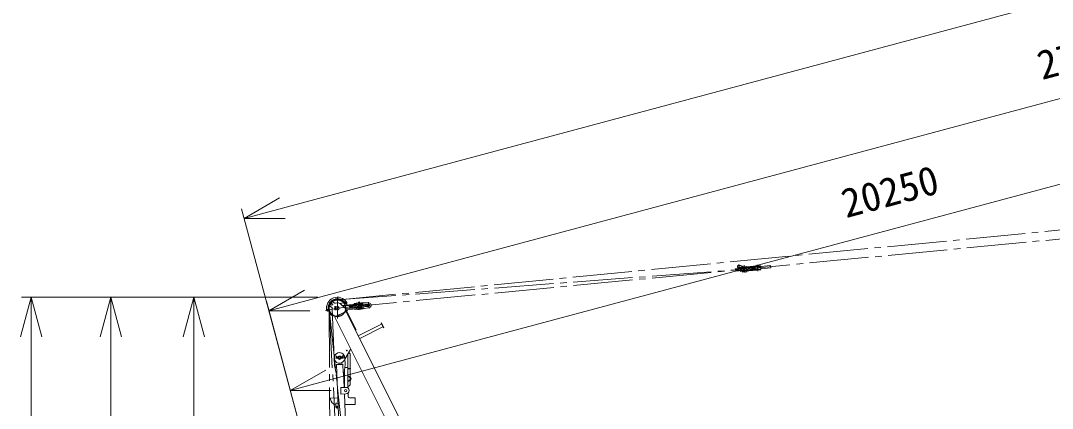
# Model space of a CAD drawing. Units: millimetres, scale not verified. Extents: x -27006 to 26751, y -37046 to 42575.
# Drawn here: x -25976 to -10314, y 12969 to 18849 of the extents above; entities that cross this region are included whole.
import ezdxf
from ezdxf.enums import TextEntityAlignment as Align

# ---------------------------------------------------------------- set-up
doc = ezdxf.new("R2010")
doc.units = ezdxf.units.MM
doc.header["$LTSCALE"] = 100
doc.header["$PDMODE"] = 32
doc.header["$PDSIZE"] = 50
doc.linetypes.add('CHAIN2', pattern=[12, 9, -1, 1, -1])
for name, color, linetype, lineweight in [('0-2_05 寸法', 7, 'Continuous', 18), ('0-3_10 当社外形線', 3, 'Continuous', 18), ('0-4_12 当社中心線', 3, 'CHAIN2', 18)]:
    doc.layers.add(name, color=color, linetype=linetype, lineweight=lineweight)
doc.styles.add('ＭＳ ゴシック', font='')
doc.styles.get('ＭＳ ゴシック').set_extended_font_data('MS Gothic')

msp = doc.modelspace()

# ---------------------------------------------------------------- linework, layer by layer
at = {"layer": '0-2_05 寸法'}
for p, q in [((9593, 24471.1), (-22002.4, 16005.1)), ((3371.1, 21302.7), (-21627.1, 14604.5)), ((-21302.7, 13394), (-2901.8, 18324.5)), ((-20794.2, 9178), (-22620.8, 15994.7)), ((-22581.9, 15849.8), (-22002.4, 16005.1)), ((-21466.6, 14655.2), (-25964.7, 14655.2)), ((-25814.7, 14655.2), (-25814.7, 14055.2)), ((-21466.6, 14655.2), (-24757.2, 14655.2)), ((-24607.2, 14655.2), (-24607.2, 14055.2)), ((-21466.6, 14655.2), (-23497.6, 14655.2)), ((-23347.6, 14655.2), (-23347.6, 14055.2)), ((-20794.2, 9178), (-22245.5, 14594.1)), ((-22206.6, 14449.2), (-21627.1, 14604.5)), ((-25814.7, -26966.8), (-25814.7, 14055.2)), ((-24607.2, 14055.2), (-24607.2, -26766.8)), ((-23347.6, 8538.2), (-23347.6, 14055.2)), ((-20794.2, 9178), (-21921.1, 13383.6)), ((-21882.3, 13238.7), (-21302.7, 13394))]:
    msp.add_line(p, q, dxfattribs=at)
for points in [[(-21960.8, 15849.8), (-22581.9, 15849.8), (-22044, 16160.4)], [(-21585.5, 14449.2), (-22206.6, 14449.2), (-21668.7, 14759.8)], [(-25975.5, 14055.2), (-25814.7, 14655.2), (-25653.9, 14055.2)], [(-24768, 14055.2), (-24607.2, 14655.2), (-24446.5, 14055.2)], [(-23508.4, 14055.2), (-23347.6, 14655.2), (-23186.8, 14055.2)], [(-21261.1, 13238.7), (-21882.3, 13238.7), (-21344.3, 13549.3)]]:
    msp.add_lwpolyline(points, dxfattribs=at)
at = {"layer": '0-3_10 当社外形線'}
for p, q in [((-15128.7, 15083.7), (-14852, 15110.2)), ((-15128.7, 15083.7), (-15128.1, 15077.7)), ((-15128.1, 15077.7), (-14851.4, 15104.2)), ((-15113, 15074.5), (-15128.1, 15077.7)), ((-15125.9, 15054.3), (-14849.2, 15080.8)), ((-15111.7, 15060.3), (-15125.9, 15054.3)), ((-15125.9, 15054.3), (-15125.3, 15048.3)), ((-15125.3, 15048.3), (-14848.6, 15074.8)), ((-15068, 15094.8), (-14848, 15115.8)), ((-15051.3, 15104.4), (-14747.7, 15133.4)), ((-15051.3, 15104.4), (-15050.6, 15096.4)), ((-15046.2, 15050.6), (-14843.6, 15070)), ((-15045.4, 15042.7), (-15046.2, 15050.6)), ((-15045.4, 15042.7), (-14741.8, 15071.7)), ((-15037.9, 15105.7), (-15038.1, 15107.7)), ((-15035.1, 15092.6), (-15035.6, 15097.9)), ((-15035.4, 15110.9), (-15016, 15112.8)), ((-15032.3, 15115.3), (-14957.6, 15122.4)), ((-15031.4, 15106.3), (-15032.3, 15115.3)), ((-15031.3, 15052.1), (-15031.8, 15057.3)), ((-15018.1, 15045.3), (-15017.1, 15035.3)), ((-14952.4, 15041.5), (-15017.1, 15035.3)), ((-14956.8, 15113.4), (-14957.6, 15122.4)), ((-14953.3, 15051.5), (-14952.4, 15041.5)), ((-14945.5, 15101.2), (-14946, 15106.4)), ((-14941.7, 15060.6), (-14942.2, 15065.9)), ((-14865.6, 15098.2), (-14851.4, 15104.2)), ((-14864.3, 15084), (-14849.2, 15080.8)), ((-14852, 15110.2), (-14851.4, 15104.2)), ((-14849.2, 15080.8), (-14848.6, 15074.8)), ((-14842.9, 15062.1), (-14848.8, 15123.8)), ((-14848.5, 15120.8), (-14845.8, 15124.1)), ((-14848.5, 15120.8), (-14835.5, 15122)), ((-14843.1, 15065), (-14830.2, 15066.3)), ((-14843.1, 15065), (-14839.9, 15062.3)), ((-14838.8, 15124.7), (-14835.5, 15122)), ((-14829.9, 15063.3), (-14835.8, 15125)), ((-14835.1, 15117.1), (-14747, 15125.5)), ((-14832.9, 15063), (-14830.2, 15066.3)), ((-14830.7, 15071.3), (-14742.6, 15079.7)), ((-14825, 15079.8), (-14827.8, 15109.7)), ((-14825, 15079.8), (-14748.3, 15087.2)), ((-14821, 15112.4), (-14821.6, 15118.3)), ((-14821, 15112.4), (-14751.4, 15119)), ((-14817.8, 15078.5), (-14748.1, 15085.2)), ((-14817.2, 15072.5), (-14817.8, 15078.5)), ((-14751.4, 15119), (-14751.9, 15125)), ((-14747.6, 15079.2), (-14748.1, 15085.2)), ((-14747.7, 15133.4), (-14747, 15125.5)), ((-14741.8, 15071.7), (-14742.6, 15079.7)), ((-14592, 15133.3), (-14737.3, 15119.4)), ((-14588.9, 15101.4), (-14734.3, 15087.5)), ((-14592, 15133.3), (-14588.9, 15101.4)), ((-21229, 14579.4), (-21205.8, 14563.5)), ((-21134.7, 14561.6), (-21076.7, 14567.2)), ((-21076.7, 14567.2), (-21021.7, 14549.3)), ((-20869.8, 14552.3), (-20871.1, 14565.2)), ((-20869.8, 14552.3), (-20871.1, 14565.2)), ((-20811.1, 14568), (-20869.8, 14562.3)), ((-20848.6, 14577.4), (-20847.5, 14565.1)), ((-20847.4, 14565.1), (-20847.4, 14564.5)), ((-20846.9, 14565.1), (-20846.8, 14564.5)), ((-20842.8, 14568.8), (-20842.5, 14566.1)), ((-20839.8, 14580.4), (-20840.9, 14579.9)), ((-20840.8, 14578.7), (-20838, 14573.4)), ((-20838.9, 14578.6), (-20839.9, 14578.1)), ((-20838.2, 14573.6), (-20837.5, 14566)), ((-20838.1, 14566), (-20838.1, 14565.4)), ((-20837, 14575.1), (-20838, 14574.5)), ((-20837.5, 14580.3), (-20834.9, 14575.3)), ((-20837.5, 14566), (-20837.5, 14565.4)), ((-20836, 14573.3), (-20837.1, 14572.7)), ((-20833.4, 14582), (-20836.2, 14581.5)), ((-20833.1, 14575.7), (-20836.2, 14581.5)), ((-20831.1, 14577.8), (-20833.4, 14582)), ((-20831.1, 14577.8), (-20833.1, 14575.7)), ((-20811.1, 14568), (-20810, 14567.1)), ((-20782.6, 14570.2), (-20810.5, 14567.5)), ((-20809.1, 14558.1), (-20810, 14567.1)), ((-20688.3, 14568.9), (-20782.6, 14570.2)), ((-21274.1, 14513.4), (-21250.9, 14497.5)), ((-21215.3, 13730.8), (-21246.5, 14484.9)), ((-21208.6, 14463.2), (-21195.6, 14463.2)), ((-21039, 14439.8), (-21204.4, 14357.1)), ((-21033.7, 14435.7), (-21204.3, 14350.4)), ((-21195.6, 14463.2), (-21195.6, 14513.2)), ((-21050.3, 14490.5), (-21112.7, 14547.3)), ((-21094.5, 14530.8), (-20781.7, 14560.7)), ((-21082.6, 14519.9), (-20820.9, 14544.9)), ((-21050.3, 14490.5), (-20884.8, 14159.5)), ((-21047.7, 14563.1), (-21045.6, 14564.5)), ((-21046, 14560.4), (-21043.9, 14561.7)), ((-21043.3, 14476.4), (-20816.4, 14498.1)), ((-21039, 14439.8), (-21036.3, 14434.4)), ((-21037.5, 14464.9), (-20775, 14490)), ((-21033.7, 14435.7), (-18171.6, 8711.4)), ((-21028.6, 14447), (-21012.8, 14455.7)), ((-21020.7, 14537.9), (-21021.7, 14549.3)), ((-21013.9, 14467.2), (-21012.8, 14455.7)), ((-20979.2, 14482.6), (-20983.7, 14529.3)), ((-20978, 14522.8), (-20977.1, 14523.9)), ((-20978, 14522.8), (-20977.9, 14521.4)), ((-20977.1, 14523.9), (-20820.3, 14538.9)), ((-20976.9, 14519.4), (-20819.9, 14534.5)), ((-20962.2, 14515.1), (-20975.7, 14518.8)), ((-20975, 14491.4), (-20974.9, 14490)), ((-20973.8, 14489.1), (-20974.9, 14490)), ((-20974.4, 14493.6), (-20817.4, 14508.6)), ((-20973.8, 14489.1), (-20817, 14504.1)), ((-20973.4, 14494.4), (-20960.9, 14500.6)), ((-20911.6, 14552.8), (-20907.1, 14558.3)), ((-20911.2, 14548.3), (-20911.6, 14552.8)), ((-20883.7, 14560.5), (-20907.1, 14558.3)), ((-20904, 14473.2), (-20904.4, 14477.7)), ((-20904, 14473.2), (-20898.5, 14468.7)), ((-20899.7, 14533.9), (-20840, 14539.6)), ((-20899.5, 14531.4), (-20899.7, 14533.9)), ((-20898.5, 14468.7), (-20858.5, 14472.5)), ((-20895.9, 14494), (-20896.1, 14496.5)), ((-20895.9, 14494), (-20836.2, 14499.8)), ((-20884.9, 14536.8), (-20884.8, 14535.3)), ((-20884, 14537.9), (-20820.8, 14543.9)), ((-20881, 14495.5), (-20880.8, 14494)), ((-20874, 14538.8), (-20880.3, 14538.2)), ((-20879.7, 14493.1), (-20816.5, 14499.1)), ((-20869.7, 14494), (-20876, 14493.4)), ((-20874.1, 14539.3), (-20820.8, 14544.4)), ((-20874.1, 14539.3), (-20874, 14538.8)), ((-20869.8, 14562.3), (-20870.7, 14561.2)), ((-20870.7, 14561.7), (-20870.2, 14561.8)), ((-20869.7, 14493.5), (-20816.4, 14498.6)), ((-20869.7, 14494), (-20869.7, 14493.5)), ((-20866.5, 14475.3), (-20867.1, 14481.2)), ((-20801.8, 14481.4), (-20866.5, 14475.3)), ((-20858.7, 14475), (-20858.2, 14469.4)), ((-20855.6, 14468.3), (-20841, 14469.7)), ((-20853.3, 14469.9), (-20853.9, 14475.5)), ((-20843.6, 14470.8), (-20844.1, 14476.4)), ((-20840, 14539.6), (-20820.5, 14541.4)), ((-20839.2, 14476.9), (-20838.7, 14471.3)), ((-20839, 14474.4), (-20828.6, 14475.4)), ((-20836.2, 14499.8), (-20816.7, 14501.6)), ((-20828.9, 14477.8), (-20828.3, 14472.3)), ((-20811.1, 14472.5), (-20825.8, 14471.1)), ((-20824.2, 14544.6), (-20825.3, 14556.5)), ((-20823.5, 14472.8), (-20824, 14478.3)), ((-20821.5, 14551.4), (-20808.5, 14552.6)), ((-20818.6, 14485.9), (-20819.7, 14497.8)), ((-20815.8, 14491.7), (-20802.8, 14492.9)), ((-20813.7, 14473.7), (-20814.2, 14479.3)), ((-20809.3, 14479.7), (-20808.8, 14474.2)), ((-20809.1, 14558.1), (-20807.9, 14546.2)), ((-20809.1, 14477.2), (-20774.1, 14480.6)), ((-20807.9, 14546.2), (-20780.6, 14548.8)), ((-20807.9, 14545.7), (-20806.5, 14545.8)), ((-20807.8, 14545.2), (-20796.4, 14546.3)), ((-20807.6, 14542.7), (-20780.3, 14545.3)), ((-20807.4, 14540.2), (-20702.4, 14550.2)), ((-20807.2, 14479.9), (-20807.3, 14480.9)), ((-20806.9, 14535.7), (-20701.8, 14545.8)), ((-20806.5, 14545.8), (-20806.4, 14545.3)), ((-20806.4, 14545.3), (-20800.1, 14545.9)), ((-20804.6, 14546.5), (-20805.7, 14558.4)), ((-20804.5, 14509.8), (-20699.3, 14519.9)), ((-20804, 14505.3), (-20699, 14515.4)), ((-20803.8, 14502.9), (-20776.5, 14505.5)), ((-20803.5, 14499.4), (-20776.1, 14502)), ((-20803.5, 14500.4), (-20792.1, 14501.5)), ((-20803.5, 14499.9), (-20802.1, 14500)), ((-20801.8, 14481.4), (-20802.4, 14487.4)), ((-20802.2, 14500.5), (-20795.9, 14501.1)), ((-20802.2, 14500.5), (-20802.1, 14500)), ((-20799, 14487.7), (-20800.1, 14499.7)), ((-20795.3, 14545.3), (-20795.2, 14543.9)), ((-20792.8, 14543.6), (-20792.8, 14543.6)), ((-20791.4, 14504), (-20791.2, 14502.5)), ((-20780.6, 14548.8), (-20781.7, 14560.7)), ((-20780, 14542.8), (-20780.3, 14545.3)), ((-20776.5, 14505.5), (-20776.7, 14508)), ((-20775, 14490), (-20776.1, 14502)), ((-20681.7, 14499.7), (-20774.1, 14480.6)), ((-20715.3, 14538.7), (-20702.8, 14544.9)), ((-20700.5, 14520.5), (-20713.9, 14524.2)), ((-20701.3, 14549.3), (-20702.4, 14550.2)), ((-20701.3, 14549.3), (-20701.2, 14547.9)), ((-20699, 14515.4), (-20698.1, 14516.5)), ((-20698.3, 14517.9), (-20698.1, 14516.5)), ((-21204.4, 14357.1), (-21201.7, 14351.7)), ((-21204.3, 14350.4), (-18978.1, 9898)), ((-20495.8, 14264.6), (-20503.8, 14260.6)), ((-20503.8, 14260.6), (-20468, 14189)), ((-20495.8, 14264.6), (-20460, 14193.1)), ((-20884.8, 14159.5), (-20893.5, 14155.2)), ((-20496.8, 14246.6), (-20850.7, 14069.6)), ((-20475.1, 14203.1), (-20828.9, 14026.2)), ((-20460, 14193.1), (-20468, 14189)), ((-21009.7, 13287.7), (-21009.7, 13791.2)), ((-21008.7, 13454.7), (-21008.7, 13792.9)), ((-20994.3, 13817.7), (-20993.7, 13817.7)), ((-20973.7, 13797.7), (-20993.7, 13817.7)), ((-20973.7, 13574.2), (-20973.7, 13797.7)), ((-20969.8, 13859.9), (-20961.2, 13864.2)), ((-21215.3, 13730.8), (-21210.7, 13620.9)), ((-21186.5, 13762.7), (-21190.3, 13758.1)), ((-21177.4, 13747.2), (-21190.3, 13758.1)), ((-21078.8, 13737.1), (-21190.3, 13737.1)), ((-21173.5, 13751.8), (-21186.5, 13762.7)), ((-21173.8, 13502.3), (-21180.5, 13636.3)), ((-21179.2, 13632.2), (-21179.3, 13636.4)), ((-21083.2, 13636.2), (-21083.4, 13640.3)), ((-21050.9, 13627.5), (-21065.9, 13506.8)), ((-21055.4, 13737.4), (-21050.9, 13627.5)), ((-21210.7, 13620.9), (-21185.8, 13501.8)), ((-21185.8, 13501.8), (-21173.8, 13502.3)), ((-21176.6, 13502.2), (-21002.6, 9305.2)), ((-21065.9, 13506.8), (-21077.9, 13506.3)), ((-21065.9, 13286.6), (-21075.1, 13506.4)), ((-21059.7, 13287.7), (-21059.7, 13556.4)), ((-21055.8, 13587.7), (-21009.7, 13587.7)), ((-20970.5, 13569.7), (-21008.7, 13569.7)), ((-20995.5, 13454.7), (-21009.7, 13454.7)), ((-20995.5, 13444.7), (-21009.7, 13444.7)), ((-20995.5, 13392.7), (-21009.7, 13392.7)), ((-20995.5, 13382.7), (-21009.7, 13382.7)), ((-21008.7, 13392.7), (-21008.7, 13444.7)), ((-21008.7, 13303.7), (-21008.7, 13382.7)), ((-20973.7, 13323.7), (-20993.7, 13303.7)), ((-20973.7, 13404.5), (-20973.7, 13432.8)), ((-20973.7, 13323.7), (-20973.7, 13390)), ((-21116.7, 13284.5), (-21041.8, 13287.6)), ((-21065.7, 13286.6), (-21064.7, 13287.7)), ((-21004.7, 13287.7), (-21064.7, 13287.7)), ((-20895.4, 9170.1), (-21061.8, 13186.5)), ((-20993.7, 13303.7), (-21009.7, 13303.7)), ((-21004.7, 13273.4), (-21004.7, 13287.7)), ((-21004.7, 13147.7), (-21004.7, 13201.9)), ((-21269.7, 13123), (-21161, 13127.5)), ((-21269.7, 13107.7), (-21269.7, 13123)), ((-21189.7, 13047.7), (-21157.7, 13047.7)), ((-21055.2, 13027.7), (-20899.7, 13027.7)), ((-20899.7, 13127.7), (-20984.7, 13127.7)), ((-20899.7, 13027.7), (-20899.7, 13127.7))]:
    msp.add_line(p, q, dxfattribs=at)
for points in [[(-15016, 15112.8), (-15017.1, 15124.8), (-15060.8, 15142.8)], [(-14827.8, 15109.7), (-14751.2, 15117), (-14748.5, 15120.3), (-14737.5, 15121.4), (-14734.1, 15085.5)], [(-14748.3, 15087.2), (-14745, 15084.5), (-14734.1, 15085.5)], [(-20882.8, 14551), (-20884, 14564), (-20871.1, 14565.2)], [(-20882.8, 14551), (-20884, 14564), (-20871.1, 14565.2)], [(-21208.6, 14463.2), (-21208.6, 14513.2), (-21195.6, 14513.2)], [(-20807.2, 14479.9), (-20860.9, 14474.8), (-20861, 14475.8)], [(-20822, 14556.9), (-20820.9, 14544.9), (-20816.4, 14498.1), (-20815.2, 14486.2)], [(-20807.9, 14546.2), (-20803.5, 14499.4), (-20802.3, 14487.4)], [(-21066.2, 13694), (-21054.4, 13714.1), (-20969.8, 13859.9)], [(-21078.8, 13731.1), (-21190.3, 13731.1), (-21190.3, 13737.1)], [(-21180.5, 13636.3), (-21082.3, 13640.4), (-21077.9, 13506.3)], [(-20970.5, 13569.7), (-20970.5, 13574.2), (-21008.7, 13574.2)], [(-20973.7, 13447.3), (-20973.7, 13569.7), (-20973.7, 13574.2)], [(-21116.7, 13284.5), (-21112.6, 13184.6), (-21037.6, 13187.7)], [(-21189.7, 12992.7), (-21189.7, 13027.7), (-21189.7, 13047.7)]]:
    msp.add_lwpolyline(points, dxfattribs=at)
for points in [[(-21037.6, 14579.9), (-21027, 14577.3), (-21023.9, 14566.8), (-21031.4, 14558.9), (-21042.1, 14561.4), (-21045.2, 14571.9)], [(-21321.6, 14467.7), (-21310.9, 14465.1), (-21307.8, 14454.6), (-21315.3, 14446.6), (-21326, 14449.2), (-21329.1, 14459.7)]]:
    msp.add_lwpolyline(points, close=True, dxfattribs=at)
for centre, radius in [((-15070.4, 15119.7), 14), ((-21034.5, 14569.4), 10.8), ((-21034.5, 14569.4), 9.5), ((-21034.5, 14569.4), 6), ((-21034.5, 14569.4), 5.05), ((-21318.4, 14457.2), 10.8), ((-21318.4, 14457.2), 9.5), ((-21318.4, 14457.2), 6), ((-21318.4, 14457.2), 5.05), ((-21251.6, 14546.4), 14), ((-21166.6, 14488.2), 28), ((-20963.5, 14507.7), 7), ((-20712.7, 14531.7), 7), ((-20688.8, 14533.9), 15.5), ((-21023.5, 13845.9), 4.5), ((-21135.3, 13734.1), 23), ((-21135.3, 13734.1), 23), ((-21039.7, 13237.7), 18), ((-21039.7, 13237.7), 17.5), ((-21169.7, 12992.7), 9)]:
    msp.add_circle(centre, radius, dxfattribs=at)
for centre, radius, start, end in [((-15114.6, 15067.2), 7.5, 292.7693, 78.15999), ((-15070.4, 15119.7), 25, 67.60613, 275.46464), ((-15035.1, 15108), 3, 95.46464, 185.46464), ((-14862.7, 15091.3), 7.5, 112.7693, 258.15999), ((-21166.6, 14488.2), 167, 31.56505, 191.56505), ((-21166.6, 14488.2), 143, 31.56505, 191.56505), ((-21251.6, 14546.4), 40, 55.61966, 235.61966), ((-21166.6, 14488.2), 139, 29.71815, 137.30496), ((-21166.6, 14488.2), 80, 47.6381, 111.87067), ((-21034.5, 14569.4), 12, 211.56505, 31.56505), ((-20843.2, 14574), 6.36, 67.90408, 147.88239), ((-20844.7, 14562.5), 6.5, 72.84295, 118.08634), ((-20845.6, 14571.8), 6.5, 252.84295, 298.08634), ((-20839.7, 14563), 6.5, 72.84295, 118.08634), ((-20840.6, 14572.3), 6.5, 252.84295, 298.08634), ((-20839.7, 14579.4), 1.27, 155.46786, 260.46143), ((-20830, 14581.1), 11.1, 189.69831, 225.85291), ((-20835.6, 14578.1), 4.33, 180.16887, 235.76041), ((-20840, 14579.2), 1.27, 335.46786, 80.46143), ((-20838.2, 14586.2), 6, 254.59291, 273.03125), ((-20841.3, 14575.1), 4.33, 0.16887, 55.76041), ((-20836.9, 14574), 1.27, 155.46786, 260.46143), ((-20837.9, 14581), 0.8, 273.03125, 323.88402), ((-20834.6, 14578.6), 3.3, 117.96464, 143.88402), ((-20837.2, 14573.8), 1.27, 335.46786, 80.46143), ((-20830.3, 14571.4), 6, 142.89803, 161.33638), ((-20834.5, 14574.5), 0.8, 92.04526, 142.89803), ((-20834.6, 14578.6), 3.3, 272.04526, 297.96464), ((-20832.7, 14579.6), 1, 327.96464, 87.96464), ((-20688.8, 14533.9), 35, 281.67488, 89.25441), ((-21318.4, 14457.2), 12, 191.56505, 11.56505), ((-21166.6, 14488.2), 139, 153.93435, 237.23563), ((-21256.6, 14489.2), 10, 359.36864, 55.61966), ((-21166.6, 14488.2), 80, 179.36864, 182.37306), ((-21200.1, 14571.8), 10, 235.61966, 291.87067), ((-20974.9, 14521.7), 3, 185.46464, 254.59161), ((-20972, 14491.7), 3, 116.33768, 185.46464), ((-20964.3, 14507.6), 7.8, 296.33768, 74.59161), ((-20883.9, 14536.9), 1, 95.46464, 185.46464), ((-20879.8, 14494.1), 1, 185.46464, 275.46464), ((-20855.9, 14471.1), 2.83, 215.46464, 335.46464), ((-20849.2, 14478.1), 9.21, 243.26041, 307.66887), ((-20841.2, 14472.5), 2.83, 215.46464, 335.46464), ((-20826, 14473.9), 2.83, 215.46464, 335.46464), ((-20819.3, 14481), 9.21, 243.26041, 307.66887), ((-20811.4, 14475.3), 2.83, 215.46464, 335.46464), ((-20796.3, 14545.3), 1, 5.46464, 95.46464), ((-20792.2, 14502.5), 1, 275.46464, 5.46464), ((-20711.9, 14531.7), 7.8, 116.33768, 254.59161), ((-20704.1, 14547.6), 3, 296.33768, 5.46464), ((-20701.3, 14517.6), 3, 5.46464, 74.59161), ((-21135.3, 13734.1), 80, 2.37306, 182.37306), ((-21135.3, 13734.1), 80, 182.37306, 329.86381), ((-21166, 13760.8), 17.7, 230, 319.03169), ((-21166, 13760.8), 11.7, 230, 319.03169), ((-21135.3, 13734.1), 29, 29.9665, 139.03169), ((-21135.3, 13734.1), 23, 29.9665, 139.03169), ((-21104.2, 13752.1), 13, 209.9665, 354.448), ((-21104.2, 13752.1), 6.96, 209.9665, 354.448), ((-21078.8, 13749.6), 18.5, 270, 174.448), ((-21078.8, 13749.6), 12.5, 270, 174.448), ((-20995.5, 13418.7), 36, 270, 90), ((-20995.5, 13418.7), 26, 270, 90), ((-21039.7, 13237.7), 50, 272.37306, 92.37306), ((-21189.7, 13107.7), 80, 180, 270), ((-20984.7, 13147.7), 20, 180, 270), ((-21169.7, 12992.7), 20, 180, 223.36709), ((-21169.7, 12992.7), 20, 223.36709, 317.74222)]:
    msp.add_arc(centre, radius, start, end, dxfattribs=at)
for centre, major_axis, start_param, end_param in [((-21131.2, 13634.2), (-50.8, -2.1), 5.9496227, 6.0243823), ((-21131.2, 13634.2), (-50.8, -2.1), 0.2592806, 2.882312), ((-21131.2, 13634.2), (-48, -2), 6.2831853, 9.4247777), ((-21131.4, 13638.7), (-48, -2), 0.271639, 2.8699536), ((-21131.2, 13634.2), (-50.8, -2.1), 3.4003957, 3.4751553)]:
    msp.add_ellipse(centre, major_axis=major_axis, ratio=0.028032, start_param=start_param, end_param=end_param, dxfattribs=at)
msp.add_point((-21166.6, 14488.2), dxfattribs=at)
at = {"layer": '0-4_12 当社中心線'}
for p, q in [((-21178.6, 14612.3), (12022.8, 17821.6)), ((-21176, 14612.5), (-14988.7, 15079.3)), ((-14994.3, 15138.5), (-14983.9, 15029.5)), ((-14794.3, 15148.1), (-14784.8, 15048.5)), ((-21166.6, 14329.4), (-21166.6, 14655.2)), ((-20833.5, 14472.1), (-20842.6, 14567.1)), ((-20833.5, 14472.1), (-20842.6, 14567.1)), ((-20807.6, 14474.6), (-20816.7, 14569.6)), ((-20684.1, 14485.6), (-20693.2, 14579.8)), ((-21166.6, 14488.2), (-21348.5, 14451)), ((-21292.6, 14487.7), (-21270, 9305.2)), ((-21291, 14481.7), (-21021, 9305.2)), ((-21290.5, 14475.1), (-20658.8, 8525.7)), ((-21047.6, 14438.4), (-21049.7, 14424.3)), ((-20987.4, 14505.4), (-20643.1, 14538.3)), ((-20962.6, 14498), (-20964.4, 14516.6)), ((-20848, 14466), (-20851.2, 14499.6)), ((-20818.2, 14468.9), (-20821.4, 14502.5)), ((-20711.7, 14522), (-20713.5, 14540.6))]:
    msp.add_line(p, q, dxfattribs=at)
msp.add_lwpolyline([(-21166.6, 14488.2), (-1251.4, 16393.4), (11888.6, 17650.5), (12038, 17664.8)], dxfattribs=at)
for radius in [126, 124.6]:
    msp.add_circle((-21166.6, 14488.2), radius, dxfattribs=at)

# ---------------------------------------------------------------- texts
at = {"layer": '0-2_05 寸法', "style": 'ＭＳ ゴシック'}
for s, p in [('27080', (-10438.1, 17820)), ('20250', (-13412.3, 15725.6))]:
    msp.add_text(s, height=439.9, rotation=15, dxfattribs=at).set_placement(p, align=Align.BOTTOM_LEFT)

doc.saveas('drawing.dxf')
